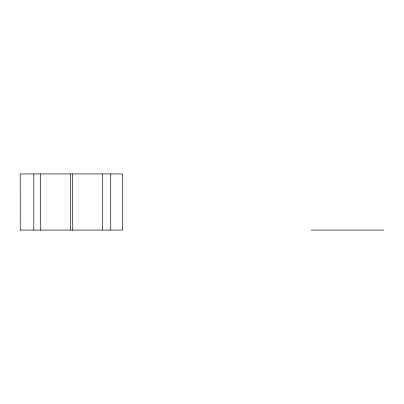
<?xml version="1.0" encoding="UTF-8"?>
<svg xmlns="http://www.w3.org/2000/svg" width="404" height="404" viewBox="0 0 404 404"><rect width="100%" height="100%" fill="white"/><g stroke="black" fill="none" stroke-linecap="round" stroke-linejoin="round"><path stroke-width="0.61" d="M20.2 230.073L122.584 230.073L122.584 173.927L20.2 173.927L20.245 230.073M311.181 230.073L383.8 230.073M110.736 173.927L110.736 230.073M102.672 173.927L102.672 230.073M72.301 173.927L72.301 230.073M70.463 173.927L70.463 230.073M40.511 173.927L40.511 230.073M33.8 173.927L33.8 230.073"/></g></svg>
